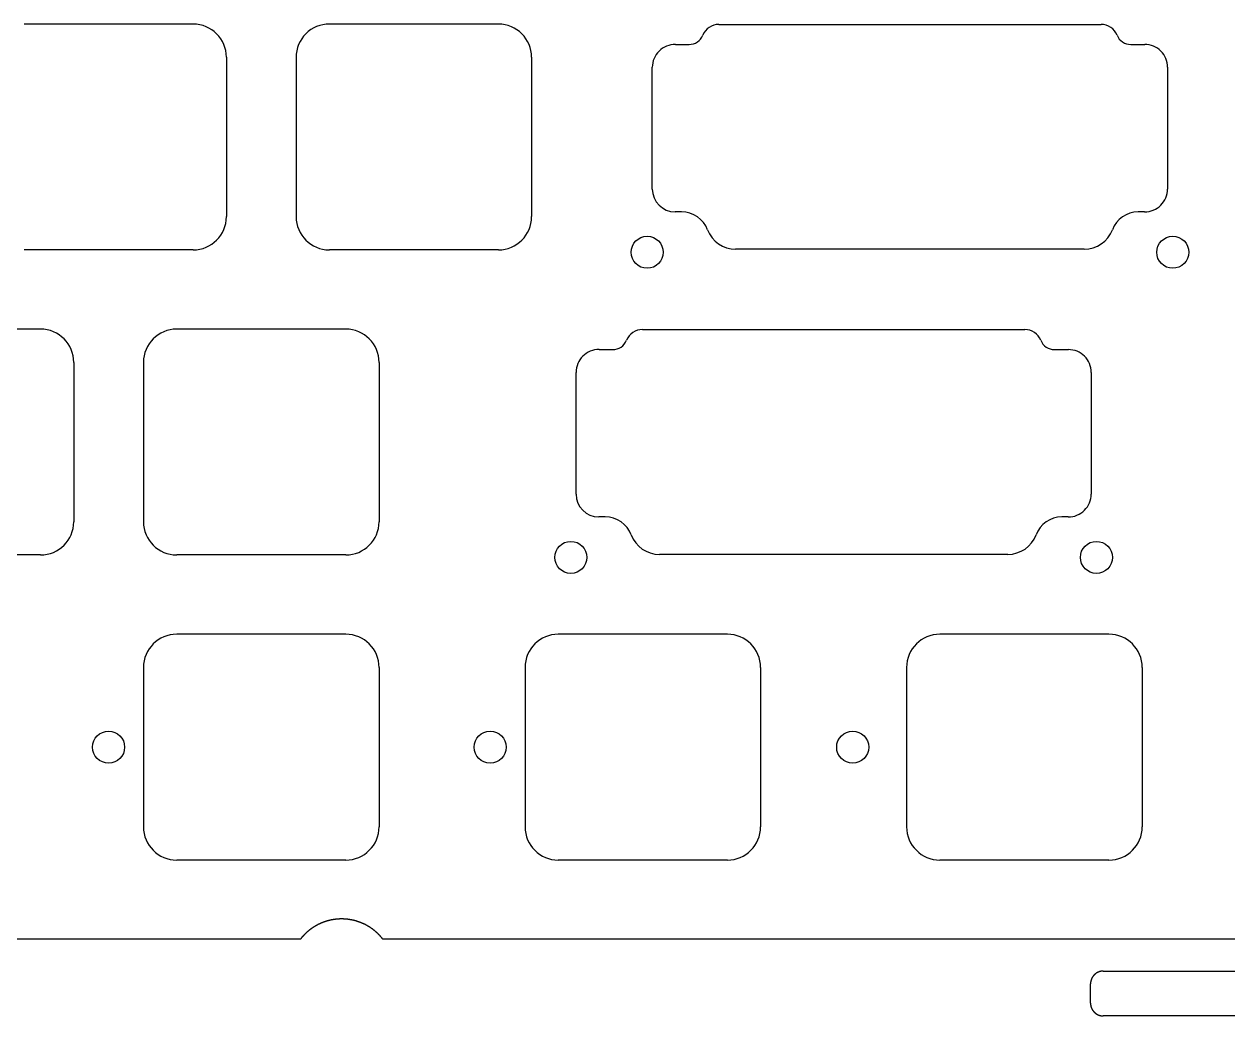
# Model space of a CAD drawing. Header units: millimetres. Extents: x -11 to 340, y -118 to 18.
# Drawn here: x 199.5 to 274.6, y -116.8 to -54.9 of the extents above; entities that cross this region are included whole.
import ezdxf

# ---------------------------------------------------------------- set-up
doc = ezdxf.new("R2010")
doc.units = ezdxf.units.MM
doc.header["$MEASUREMENT"] = 0
doc.layers.add('BLACK', color=7, linetype='CONTINUOUS')

msp = doc.modelspace()

# ---------------------------------------------------------------- linework, layer by layer
at = {"layer": 'BLACK', "linetype": 'Continuous'}
for p, q in [((199.512501, -54.862502), (199.512501, -54.8625)), ((210.0625, -54.8625), (199.512501, -54.8625)), ((218.562501, -54.862502), (218.562501, -54.8625)), ((229.1125, -54.8625), (218.562501, -54.8625)), ((242.866125, -54.884911), (242.866125, -54.8849)), ((242.866125, -54.8849), (266.721325, -54.8849)), ((240.155262, -56.13706), (241.008825, -56.13706)), ((241.008825, -56.137048), (241.008825, -56.13706)), ((268.578525, -56.13706), (269.444125, -56.13706)), ((212.137501, -56.9375), (212.137501, -66.8875)), ((216.487501, -56.9375), (216.487501, -66.8875)), ((231.187501, -56.9375), (231.187501, -66.8875)), ((238.718235, -65.16294), (238.718235, -57.5622)), ((270.869115, -57.56206), (270.869115, -65.1629)), ((240.547325, -66.58794), (240.143225, -66.58794)), ((269.432208, -66.58794), (269.040075, -66.58794)), ((210.062501, -68.9625), (199.5125, -68.9625)), ((210.062501, -68.962501), (210.062501, -68.9625)), ((229.112501, -68.9625), (218.5625, -68.9625)), ((229.112501, -68.962501), (229.112501, -68.9625)), ((265.669175, -68.92441), (243.918325, -68.92441)), ((200.5375, -73.9125), (189.9875, -73.9125)), ((219.5875, -73.9125), (209.0375, -73.9125)), ((238.103625, -73.9349), (261.958825, -73.9349)), ((238.103625, -73.934911), (238.103625, -73.9349)), ((235.392762, -75.18706), (236.246325, -75.18706)), ((236.246325, -75.187048), (236.246325, -75.18706)), ((263.816025, -75.18706), (264.681625, -75.18706)), ((202.6125, -75.9875), (202.6125, -85.9375)), ((202.612502, -75.9875), (202.6125, -75.9875)), ((206.9625, -75.9875), (206.9625, -85.9375)), ((221.6625, -75.9875), (221.6625, -85.9375)), ((221.662502, -75.9875), (221.6625, -75.9875)), ((233.955735, -84.21294), (233.955735, -76.6122)), ((266.106615, -76.61206), (266.106615, -84.2129)), ((235.784825, -85.63794), (235.380725, -85.63794)), ((264.669708, -85.63794), (264.277575, -85.63794)), ((200.5375, -88.0125), (189.9875, -88.0125)), ((219.5875, -88.0125), (209.0375, -88.0125)), ((260.906675, -87.97441), (239.155825, -87.97441)), ((219.5875, -92.9625), (209.037499, -92.9625)), ((243.4, -92.9625), (232.849999, -92.9625)), ((267.2125, -92.9625), (256.662499, -92.9625)), ((206.9625, -95.0375), (206.9625, -104.987501)), ((221.6625, -95.0375), (221.6625, -104.9875)), ((230.775, -95.0375), (230.775, -104.987501)), ((245.475, -95.0375), (245.475, -104.9875)), ((254.5875, -95.0375), (254.5875, -104.987501)), ((269.2875, -95.0375), (269.2875, -104.9875)), ((219.5875, -107.0625), (209.0375, -107.0625)), ((243.4, -107.0625), (232.85, -107.0625)), ((267.2125, -107.0625), (256.6625, -107.0625)), ((217.688993, -111.184133), (217.682042, -111.188222)), ((217.695956, -111.180062), (217.688993, -111.184133)), ((217.702926, -111.176009), (217.695956, -111.180062)), ((217.709907, -111.171973), (217.702926, -111.176009)), ((217.716895, -111.167956), (217.709907, -111.171973)), ((217.723894, -111.163956), (217.716895, -111.167956)), ((217.730901, -111.159974), (217.723894, -111.163956)), ((217.737918, -111.15601), (217.730901, -111.159974)), ((217.744942, -111.152064), (217.737918, -111.15601)), ((217.751978, -111.148135), (217.744942, -111.152064)), ((217.75902, -111.144226), (217.751978, -111.148135)), ((217.766074, -111.140333), (217.75902, -111.144226)), ((217.773134, -111.136459), (217.766074, -111.140333)), ((217.780205, -111.132602), (217.773134, -111.136459)), ((217.787283, -111.128764), (217.780205, -111.132602)), ((217.794372, -111.124943), (217.787283, -111.128764)), ((217.801467, -111.121141), (217.794372, -111.124943)), ((217.808574, -111.117356), (217.801467, -111.121141)), ((217.815687, -111.11359), (217.808574, -111.117356)), ((217.822811, -111.10984), (217.815687, -111.11359)), ((217.829941, -111.106111), (217.822811, -111.10984)), ((217.837082, -111.102398), (217.829941, -111.106111)), ((217.84423, -111.098704), (217.837082, -111.102398)), ((217.851388, -111.095027), (217.84423, -111.098704)), ((217.858553, -111.09137), (217.851388, -111.095027)), ((217.865729, -111.087729), (217.858553, -111.09137)), ((217.87291, -111.084108), (217.865729, -111.087729)), ((217.880103, -111.080503), (217.87291, -111.084108)), ((217.887301, -111.076918), (217.880103, -111.080503)), ((217.894511, -111.07335), (217.887301, -111.076918)), ((217.901726, -111.069802), (217.894511, -111.07335)), ((217.908952, -111.06627), (217.901726, -111.069802)), ((217.916184, -111.062758), (217.908952, -111.06627)), ((217.923427, -111.059263), (217.916184, -111.062758)), ((217.930676, -111.055787), (217.923427, -111.059263)), ((217.937935, -111.052328), (217.930676, -111.055787)), ((217.9452, -111.048889), (217.937935, -111.052328)), ((217.952475, -111.045467), (217.9452, -111.048889)), ((217.959757, -111.042064), (217.952475, -111.045467)), ((217.967048, -111.038679), (217.959757, -111.042064)), ((217.974346, -111.035313), (217.967048, -111.038679)), ((217.981653, -111.031964), (217.974346, -111.035313)), ((217.988967, -111.028634), (217.981653, -111.031964)), ((217.996291, -111.025322), (217.988967, -111.028634)), ((218.00362, -111.022029), (217.996291, -111.025322)), ((218.01096, -111.018754), (218.00362, -111.022029)), ((218.018305, -111.015498), (218.01096, -111.018754)), ((218.02566, -111.01226), (218.018305, -111.015498)), ((218.033021, -111.009041), (218.02566, -111.01226)), ((218.040392, -111.005839), (218.033021, -111.009041)), ((218.047768, -111.002657), (218.040392, -111.005839)), ((218.055154, -110.999492), (218.047768, -111.002657)), ((218.062546, -110.996347), (218.055154, -110.999492)), ((218.069947, -110.993219), (218.062546, -110.996347)), ((218.077354, -110.990111), (218.069947, -110.993219)), ((218.084771, -110.987021), (218.077354, -110.990111)), ((218.092193, -110.983949), (218.084771, -110.987021)), ((218.099624, -110.980896), (218.092193, -110.983949)), ((218.107061, -110.977862), (218.099624, -110.980896)), ((218.114508, -110.974846), (218.107061, -110.977862)), ((218.121959, -110.971849), (218.114508, -110.974846)), ((218.129421, -110.96887), (218.121959, -110.971849)), ((218.136887, -110.96591), (218.129421, -110.96887)), ((218.144363, -110.962968), (218.136887, -110.96591)), ((218.151844, -110.960046), (218.144363, -110.962968)), ((218.159334, -110.957141), (218.151844, -110.960046)), ((218.166829, -110.954256), (218.159334, -110.957141)), ((218.174334, -110.951389), (218.166829, -110.954256)), ((218.181844, -110.948542), (218.174334, -110.951389)), ((218.189362, -110.945712), (218.181844, -110.948542)), ((218.196886, -110.942902), (218.189362, -110.945712)), ((218.204419, -110.94011), (218.196886, -110.942902)), ((218.211956, -110.937337), (218.204419, -110.94011)), ((218.219503, -110.934582), (218.211956, -110.937337)), ((218.227054, -110.931847), (218.219503, -110.934582)), ((218.234615, -110.92913), (218.227054, -110.931847)), ((218.24218, -110.926433), (218.234615, -110.92913)), ((218.249754, -110.923753), (218.24218, -110.926433)), ((218.257332, -110.921094), (218.249754, -110.923753)), ((218.264919, -110.918452), (218.257332, -110.921094)), ((218.272511, -110.91583), (218.264919, -110.918452)), ((218.280112, -110.913226), (218.272511, -110.91583)), ((218.287717, -110.910642), (218.280112, -110.913226)), ((218.295331, -110.908076), (218.287717, -110.910642)), ((218.302949, -110.905529), (218.295331, -110.908076)), ((218.310576, -110.903001), (218.302949, -110.905529)), ((218.318207, -110.900492), (218.310576, -110.903001)), ((218.325846, -110.898002), (218.318207, -110.900492)), ((218.33349, -110.895531), (218.325846, -110.898002)), ((218.341142, -110.893079), (218.33349, -110.895531)), ((218.348798, -110.890646), (218.341142, -110.893079)), ((218.356463, -110.888232), (218.348798, -110.890646)), ((218.364131, -110.885838), (218.356463, -110.888232)), ((218.371808, -110.883461), (218.364131, -110.885838)), ((218.379489, -110.881105), (218.371808, -110.883461)), ((218.387178, -110.878767), (218.379489, -110.881105)), ((218.394871, -110.876449), (218.387178, -110.878767)), ((218.402573, -110.874149), (218.394871, -110.876449)), ((218.410278, -110.871869), (218.402573, -110.874149)), ((218.41799, -110.869607), (218.410278, -110.871869)), ((218.425707, -110.867365), (218.41799, -110.869607)), ((218.433432, -110.865142), (218.425707, -110.867365)), ((218.44116, -110.862938), (218.433432, -110.865142)), ((218.448896, -110.860753), (218.44116, -110.862938)), ((218.456636, -110.858588), (218.448896, -110.860753)), ((218.464383, -110.856441), (218.456636, -110.858588)), ((218.472134, -110.854315), (218.464383, -110.856441)), ((218.479893, -110.852206), (218.472134, -110.854315)), ((218.487655, -110.850118), (218.479893, -110.852206)), ((218.495425, -110.848048), (218.487655, -110.850118)), ((218.503198, -110.845998), (218.495425, -110.848048)), ((218.510978, -110.843967), (218.503198, -110.845998)), ((218.518762, -110.841956), (218.510978, -110.843967)), ((218.526553, -110.839963), (218.518762, -110.841956)), ((218.534348, -110.837991), (218.526553, -110.839963)), ((218.542149, -110.836037), (218.534348, -110.837991)), ((218.549954, -110.834103), (218.542149, -110.836037)), ((218.557766, -110.832187), (218.549954, -110.834103)), ((218.565581, -110.830292), (218.557766, -110.832187)), ((218.573403, -110.828416), (218.565581, -110.830292)), ((218.581228, -110.826559), (218.573403, -110.828416)), ((218.58906, -110.824721), (218.581228, -110.826559)), ((218.596895, -110.822903), (218.58906, -110.824721)), ((218.604737, -110.821104), (218.596895, -110.822903)), ((218.612582, -110.819325), (218.604737, -110.821104)), ((218.620433, -110.817565), (218.612582, -110.819325)), ((218.628287, -110.815825), (218.620433, -110.817565)), ((218.636148, -110.814104), (218.628287, -110.815825)), ((218.644011, -110.812403), (218.636148, -110.814104)), ((218.651881, -110.81072), (218.644011, -110.812403)), ((218.659754, -110.809058), (218.651881, -110.81072)), ((218.667633, -110.807415), (218.659754, -110.809058)), ((218.675515, -110.805792), (218.667633, -110.807415)), ((218.683403, -110.804187), (218.675515, -110.805792)), ((218.691293, -110.802603), (218.683403, -110.804187)), ((218.69919, -110.801038), (218.691293, -110.802603)), ((218.707089, -110.799493), (218.69919, -110.801038)), ((218.714994, -110.797967), (218.707089, -110.799493)), ((218.722902, -110.796461), (218.714994, -110.797967)), ((218.730815, -110.794974), (218.722902, -110.796461)), ((218.738731, -110.793507), (218.730815, -110.794974)), ((218.746653, -110.792059), (218.738731, -110.793507)), ((218.754577, -110.790632), (218.746653, -110.792059)), ((218.762506, -110.789223), (218.754577, -110.790632)), ((218.770438, -110.787835), (218.762506, -110.789223)), ((218.778375, -110.786466), (218.770438, -110.787835)), ((218.786315, -110.785117), (218.778375, -110.786466)), ((218.794259, -110.783787), (218.786315, -110.785117)), ((218.802206, -110.782477), (218.794259, -110.783787)), ((218.810158, -110.781186), (218.802206, -110.782477)), ((218.818113, -110.779916), (218.810158, -110.781186)), ((218.826072, -110.778665), (218.818113, -110.779916)), ((218.834033, -110.777434), (218.826072, -110.778665)), ((218.841999, -110.776222), (218.834033, -110.777434)), ((218.849968, -110.77503), (218.841999, -110.776222)), ((218.857941, -110.773858), (218.849968, -110.77503)), ((218.865916, -110.772706), (218.857941, -110.773858)), ((218.873895, -110.771573), (218.865916, -110.772706)), ((218.881877, -110.77046), (218.873895, -110.771573)), ((218.889863, -110.769367), (218.881877, -110.77046)), ((218.89785, -110.768294), (218.889863, -110.769367)), ((218.905843, -110.76724), (218.89785, -110.768294)), ((218.913837, -110.766207), (218.905843, -110.76724)), ((218.921835, -110.765193), (218.913837, -110.766207)), ((218.929834, -110.764198), (218.921835, -110.765193)), ((218.937838, -110.763224), (218.929834, -110.764198)), ((218.945844, -110.762269), (218.937838, -110.763224)), ((218.953854, -110.761335), (218.945844, -110.762269)), ((218.961865, -110.76042), (218.953854, -110.761335)), ((218.96988, -110.759525), (218.961865, -110.76042)), ((218.977896, -110.758649), (218.96988, -110.759525)), ((218.985916, -110.757794), (218.977896, -110.758649)), ((218.993937, -110.756958), (218.985916, -110.757794)), ((219.001962, -110.756143), (218.993937, -110.756958)), ((219.009989, -110.755347), (219.001962, -110.756143)), ((219.018019, -110.754571), (219.009989, -110.755347)), ((219.02605, -110.753815), (219.018019, -110.754571)), ((219.034084, -110.753078), (219.02605, -110.753815)), ((219.04212, -110.752362), (219.034084, -110.753078)), ((219.050159, -110.751666), (219.04212, -110.752362)), ((219.058198, -110.750989), (219.050159, -110.751666)), ((219.066241, -110.750333), (219.058198, -110.750989)), ((219.074285, -110.749696), (219.066241, -110.750333)), ((219.082332, -110.749079), (219.074285, -110.749696)), ((219.09038, -110.748482), (219.082332, -110.749079)), ((219.098431, -110.747905), (219.09038, -110.748482)), ((219.106482, -110.747348), (219.098431, -110.747905)), ((219.114536, -110.746811), (219.106482, -110.747348)), ((219.122591, -110.746294), (219.114536, -110.746811)), ((219.130649, -110.745797), (219.122591, -110.746294)), ((219.138707, -110.745319), (219.130649, -110.745797)), ((219.146767, -110.744862), (219.138707, -110.745319)), ((219.154828, -110.744425), (219.146767, -110.744862)), ((219.162892, -110.744007), (219.154828, -110.744425)), ((219.170956, -110.74361), (219.162892, -110.744007)), ((219.179022, -110.743232), (219.170956, -110.74361)), ((219.187089, -110.742875), (219.179022, -110.743232)), ((219.195157, -110.742537), (219.187089, -110.742875)), ((219.203226, -110.74222), (219.195157, -110.742537)), ((219.211297, -110.741922), (219.203226, -110.74222)), ((219.219368, -110.741644), (219.211297, -110.741922)), ((219.227441, -110.741387), (219.219368, -110.741644)), ((219.235514, -110.741149), (219.227441, -110.741387)), ((219.243589, -110.740931), (219.235514, -110.741149)), ((219.251664, -110.740734), (219.243589, -110.740931)), ((219.259741, -110.740556), (219.251664, -110.740734)), ((219.267817, -110.740398), (219.259741, -110.740556)), ((219.275895, -110.740261), (219.267817, -110.740398)), ((219.283972, -110.740143), (219.275895, -110.740261)), ((219.292051, -110.740045), (219.283972, -110.740143)), ((219.30013, -110.739968), (219.292051, -110.740045)), ((219.30821, -110.73991), (219.30013, -110.739968)), ((219.31629, -110.739872), (219.30821, -110.73991)), ((219.324371, -110.739854), (219.31629, -110.739872)), ((219.332451, -110.739857), (219.324371, -110.739854)), ((219.340532, -110.739879), (219.332451, -110.739857)), ((219.348613, -110.739921), (219.340532, -110.739879)), ((219.356695, -110.739984), (219.348613, -110.739921)), ((219.364776, -110.740066), (219.356695, -110.739984)), ((219.372857, -110.740168), (219.364776, -110.740066)), ((219.380938, -110.740291), (219.372857, -110.740168)), ((219.38902, -110.740433), (219.380938, -110.740291)), ((219.397101, -110.740595), (219.38902, -110.740433)), ((219.405182, -110.740778), (219.397101, -110.740595)), ((219.413262, -110.74098), (219.405182, -110.740778)), ((219.421343, -110.741202), (219.413262, -110.74098)), ((219.429423, -110.741445), (219.421343, -110.741202)), ((219.437503, -110.741707), (219.429423, -110.741445)), ((219.445582, -110.741989), (219.437503, -110.741707)), ((219.453661, -110.742292), (219.445582, -110.741989)), ((219.461738, -110.742614), (219.453661, -110.742292)), ((219.469816, -110.742956), (219.461738, -110.742614)), ((219.477892, -110.743319), (219.469816, -110.742956)), ((219.485969, -110.743701), (219.477892, -110.743319)), ((219.494044, -110.744103), (219.485969, -110.743701)), ((219.502118, -110.744526), (219.494044, -110.744103)), ((219.510191, -110.744968), (219.502118, -110.744526)), ((219.518264, -110.74543), (219.510191, -110.744968)), ((219.526335, -110.745912), (219.518264, -110.74543)), ((219.534406, -110.746415), (219.526335, -110.745912)), ((219.542475, -110.746937), (219.534406, -110.746415)), ((219.550543, -110.747479), (219.542475, -110.746937)), ((219.55861, -110.748041), (219.550543, -110.747479)), ((219.566675, -110.748623), (219.55861, -110.748041)), ((219.574739, -110.749225), (219.566675, -110.748623)), ((219.582802, -110.749847), (219.574739, -110.749225)), ((219.590863, -110.750489), (219.582802, -110.749847)), ((219.598923, -110.751151), (219.590863, -110.750489)), ((219.606981, -110.751833), (219.598923, -110.751151)), ((219.615038, -110.752534), (219.606981, -110.751833)), ((219.623093, -110.753256), (219.615038, -110.752534)), ((219.631146, -110.753998), (219.623093, -110.753256)), ((219.639197, -110.754759), (219.631146, -110.753998)), ((219.647247, -110.75554), (219.639197, -110.754759)), ((219.655294, -110.756342), (219.647247, -110.75554)), ((219.66334, -110.757163), (219.655294, -110.756342)), ((219.671384, -110.758004), (219.66334, -110.757163)), ((219.679425, -110.758865), (219.671384, -110.758004)), ((219.687465, -110.759746), (219.679425, -110.758865)), ((219.695502, -110.760647), (219.687465, -110.759746)), ((219.703537, -110.761568), (219.695502, -110.760647)), ((219.711569, -110.762508), (219.703537, -110.761568)), ((219.7196, -110.763469), (219.711569, -110.762508)), ((219.735653, -110.765449), (219.7196, -110.763469)), ((219.751696, -110.767509), (219.735653, -110.765449)), ((219.767729, -110.769648), (219.751696, -110.767509)), ((219.783751, -110.771866), (219.767729, -110.769648)), ((219.799762, -110.774163), (219.783751, -110.771866)), ((219.81576, -110.77654), (219.799762, -110.774163)), ((219.831746, -110.778995), (219.81576, -110.77654)), ((219.84772, -110.78153), (219.831746, -110.778995)), ((219.86368, -110.784144), (219.84772, -110.78153)), ((219.879627, -110.786836), (219.86368, -110.784144)), ((219.89556, -110.789607), (219.879627, -110.786836)), ((219.911478, -110.792457), (219.89556, -110.789607)), ((219.927382, -110.795385), (219.911478, -110.792457)), ((219.94327, -110.798392), (219.927382, -110.795385)), ((219.959142, -110.801477), (219.94327, -110.798392)), ((219.974998, -110.804641), (219.959142, -110.801477)), ((219.990838, -110.807883), (219.974998, -110.804641)), ((220.00666, -110.811203), (219.990838, -110.807883)), ((220.022465, -110.814601), (220.00666, -110.811203)), ((220.038252, -110.818077), (220.022465, -110.814601)), ((220.05402, -110.821631), (220.038252, -110.818077)), ((220.06977, -110.825262), (220.05402, -110.821631)), ((220.085501, -110.828972), (220.06977, -110.825262)), ((220.101211, -110.832758), (220.085501, -110.828972)), ((220.116902, -110.836623), (220.101211, -110.832758)), ((220.132573, -110.840564), (220.116902, -110.836623)), ((220.148222, -110.844583), (220.132573, -110.840564)), ((220.16385, -110.848679), (220.148222, -110.844583)), ((220.179456, -110.852852), (220.16385, -110.848679)), ((220.19504, -110.857102), (220.179456, -110.852852)), ((220.210602, -110.861428), (220.19504, -110.857102)), ((220.226141, -110.865831), (220.210602, -110.861428)), ((220.241656, -110.870311), (220.226141, -110.865831)), ((220.257147, -110.874867), (220.241656, -110.870311)), ((220.272614, -110.879499), (220.257147, -110.874867)), ((220.288057, -110.884207), (220.272614, -110.879499)), ((220.303474, -110.888992), (220.288057, -110.884207)), ((220.318866, -110.893852), (220.303474, -110.888992)), ((220.334233, -110.898788), (220.318866, -110.893852)), ((220.349573, -110.903799), (220.334233, -110.898788)), ((220.364886, -110.908886), (220.349573, -110.903799)), ((220.380172, -110.914048), (220.364886, -110.908886)), ((220.395431, -110.919285), (220.380172, -110.914048)), ((220.410662, -110.924598), (220.395431, -110.919285)), ((220.425865, -110.929985), (220.410662, -110.924598)), ((220.44104, -110.935447), (220.425865, -110.929985)), ((220.456185, -110.940983), (220.44104, -110.935447)), ((220.471301, -110.946594), (220.456185, -110.940983)), ((220.486388, -110.952279), (220.471301, -110.946594)), ((220.501444, -110.958038), (220.486388, -110.952279)), ((220.51647, -110.963872), (220.501444, -110.958038)), ((220.531464, -110.969779), (220.51647, -110.963872)), ((220.546428, -110.975759), (220.531464, -110.969779)), ((220.56136, -110.981813), (220.546428, -110.975759)), ((220.576261, -110.987941), (220.56136, -110.981813)), ((220.591128, -110.994142), (220.576261, -110.987941)), ((220.605964, -111.000415), (220.591128, -110.994142)), ((220.620766, -111.006762), (220.605964, -111.000415)), ((220.635534, -111.013181), (220.620766, -111.006762)), ((220.650269, -111.019673), (220.635534, -111.013181)), ((220.66497, -111.026237), (220.650269, -111.019673)), ((220.679637, -111.032873), (220.66497, -111.026237)), ((220.694269, -111.039581), (220.679637, -111.032873)), ((220.708865, -111.046362), (220.694269, -111.039581)), ((220.723426, -111.053213), (220.708865, -111.046362)), ((220.737951, -111.060137), (220.723426, -111.053213)), ((220.75244, -111.067131), (220.737951, -111.060137)), ((220.766893, -111.074197), (220.75244, -111.067131)), ((220.781309, -111.081334), (220.766893, -111.074197)), ((220.795687, -111.088542), (220.781309, -111.081334)), ((220.810029, -111.09582), (220.795687, -111.088542)), ((220.824332, -111.103169), (220.810029, -111.09582)), ((220.838597, -111.110588), (220.824332, -111.103169)), ((220.852824, -111.118077), (220.838597, -111.110588)), ((220.867012, -111.125637), (220.852824, -111.118077)), ((220.881161, -111.133266), (220.867012, -111.125637)), ((220.89527, -111.140964), (220.881161, -111.133266)), ((220.90934, -111.148732), (220.89527, -111.140964)), ((220.92337, -111.15657), (220.90934, -111.148732)), ((220.937359, -111.164476), (220.92337, -111.15657)), ((220.951308, -111.172451), (220.937359, -111.164476)), ((220.965216, -111.180495), (220.951308, -111.172451)), ((220.979083, -111.188608), (220.965216, -111.180495)), ((216.814185, -111.932212), (216.809087, -111.938458)), ((216.819298, -111.925977), (216.814185, -111.932212)), ((216.824426, -111.919756), (216.819298, -111.925977)), ((216.829569, -111.913546), (216.824426, -111.919756)), ((216.834728, -111.907351), (216.829569, -111.913546)), ((216.839903, -111.901167), (216.834728, -111.907351)), ((216.845092, -111.894997), (216.839903, -111.901167)), ((216.850298, -111.888839), (216.845092, -111.894997)), ((216.855518, -111.882695), (216.850298, -111.888839)), ((216.860753, -111.876563), (216.855518, -111.882695)), ((216.866004, -111.870445), (216.860753, -111.876563)), ((216.87127, -111.864339), (216.866004, -111.870445)), ((216.87655, -111.858247), (216.87127, -111.864339)), ((216.881847, -111.852167), (216.87655, -111.858247)), ((216.887158, -111.846101), (216.881847, -111.852167)), ((216.892484, -111.840048), (216.887158, -111.846101)), ((216.897825, -111.834009), (216.892484, -111.840048)), ((216.903181, -111.827982), (216.897825, -111.834009)), ((216.908552, -111.821969), (216.903181, -111.827982)), ((216.913938, -111.815969), (216.908552, -111.821969)), ((216.919338, -111.809983), (216.913938, -111.815969)), ((216.924754, -111.80401), (216.919338, -111.809983)), ((216.930184, -111.798051), (216.924754, -111.80401)), ((216.935629, -111.792104), (216.930184, -111.798051)), ((216.941089, -111.786172), (216.935629, -111.792104)), ((216.946564, -111.780253), (216.941089, -111.786172)), ((216.952053, -111.774348), (216.946564, -111.780253)), ((216.957557, -111.768456), (216.952053, -111.774348)), ((216.963075, -111.762578), (216.957557, -111.768456)), ((216.968608, -111.756714), (216.963075, -111.762578)), ((216.974155, -111.750864), (216.968608, -111.756714)), ((216.979717, -111.745027), (216.974155, -111.750864)), ((216.985294, -111.739204), (216.979717, -111.745027)), ((216.990885, -111.733395), (216.985294, -111.739204)), ((216.99649, -111.7276), (216.990885, -111.733395)), ((217.002109, -111.721819), (216.99649, -111.7276)), ((217.007743, -111.716052), (217.002109, -111.721819)), ((217.013391, -111.710298), (217.007743, -111.716052)), ((217.019054, -111.704559), (217.013391, -111.710298)), ((217.024731, -111.698834), (217.019054, -111.704559)), ((217.030421, -111.693123), (217.024731, -111.698834)), ((217.041845, -111.681744), (217.030421, -111.693123)), ((217.053326, -111.670421), (217.041845, -111.681744)), ((217.064862, -111.659155), (217.053326, -111.670421)), ((217.076454, -111.647947), (217.064862, -111.659155)), ((217.088101, -111.636797), (217.076454, -111.647947)), ((217.099804, -111.625704), (217.088101, -111.636797)), ((217.111561, -111.61467), (217.099804, -111.625704)), ((217.123373, -111.603694), (217.111561, -111.61467)), ((217.135239, -111.592777), (217.123373, -111.603694)), ((217.14716, -111.581919), (217.135239, -111.592777)), ((217.159133, -111.571121), (217.14716, -111.581919)), ((217.171161, -111.560382), (217.159133, -111.571121)), ((217.183241, -111.549703), (217.171161, -111.560382)), ((217.195374, -111.539083), (217.183241, -111.549703)), ((217.20756, -111.528525), (217.195374, -111.539083)), ((217.219798, -111.518027), (217.20756, -111.528525)), ((217.232087, -111.507589), (217.219798, -111.518027)), ((217.244429, -111.497213), (217.232087, -111.507589)), ((217.256821, -111.486898), (217.244429, -111.497213)), ((217.269265, -111.476645), (217.256821, -111.486898)), ((217.281759, -111.466454), (217.269265, -111.476645)), ((217.294304, -111.456325), (217.281759, -111.466454)), ((217.306899, -111.446258), (217.294304, -111.456325)), ((217.319543, -111.436254), (217.306899, -111.446258)), ((217.332237, -111.426313), (217.319543, -111.436254)), ((217.340279, -111.420067), (217.332237, -111.426313)), ((217.346729, -111.415086), (217.340279, -111.420067)), ((217.353188, -111.410123), (217.346729, -111.415086)), ((217.359659, -111.405176), (217.353188, -111.410123)), ((217.366139, -111.400248), (217.359659, -111.405176)), ((217.372631, -111.395335), (217.366139, -111.400248)), ((217.379131, -111.390442), (217.372631, -111.395335)), ((217.385644, -111.385564), (217.379131, -111.390442)), ((217.392165, -111.380705), (217.385644, -111.385564)), ((217.398698, -111.375861), (217.392165, -111.380705)), ((217.405239, -111.371037), (217.398698, -111.375861)), ((217.411793, -111.366228), (217.405239, -111.371037)), ((217.418355, -111.361438), (217.411793, -111.366228)), ((217.424929, -111.356664), (217.418355, -111.361438)), ((217.431512, -111.351908), (217.424929, -111.356664)), ((217.438106, -111.347169), (217.431512, -111.351908)), ((217.444709, -111.342448), (217.438106, -111.347169)), ((217.451324, -111.337744), (217.444709, -111.342448)), ((217.457947, -111.333058), (217.451324, -111.337744)), ((217.464582, -111.328388), (217.457947, -111.333058)), ((217.471225, -111.323736), (217.464582, -111.328388)), ((217.47788, -111.319101), (217.471225, -111.323736)), ((217.484543, -111.314485), (217.47788, -111.319101)), ((217.491218, -111.309885), (217.484543, -111.314485)), ((217.497901, -111.305303), (217.491218, -111.309885)), ((217.504596, -111.300738), (217.497901, -111.305303)), ((217.511299, -111.296191), (217.504596, -111.300738)), ((217.518014, -111.291661), (217.511299, -111.296191)), ((217.524736, -111.287149), (217.518014, -111.291661)), ((217.531471, -111.282654), (217.524736, -111.287149)), ((217.538213, -111.278177), (217.531471, -111.282654)), ((217.544967, -111.273717), (217.538213, -111.278177)), ((217.551729, -111.269275), (217.544967, -111.273717)), ((217.558502, -111.26485), (217.551729, -111.269275)), ((217.565283, -111.260444), (217.558502, -111.26485)), ((217.572076, -111.256054), (217.565283, -111.260444)), ((217.578877, -111.251682), (217.572076, -111.256054)), ((217.585689, -111.247327), (217.578877, -111.251682)), ((217.592508, -111.242991), (217.585689, -111.247327)), ((217.59934, -111.238672), (217.592508, -111.242991)), ((217.606179, -111.234371), (217.59934, -111.238672)), ((217.613029, -111.230086), (217.606179, -111.234371)), ((217.619887, -111.225821), (217.613029, -111.230086)), ((217.626756, -111.221572), (217.619887, -111.225821)), ((217.633633, -111.217342), (217.626756, -111.221572)), ((217.640522, -111.213128), (217.633633, -111.217342)), ((217.647417, -111.208933), (217.640522, -111.213128)), ((217.654324, -111.204755), (217.647417, -111.208933)), ((217.661239, -111.200596), (217.654324, -111.204755)), ((217.668164, -111.196453), (217.661239, -111.200596)), ((217.675097, -111.192329), (217.668164, -111.196453)), ((217.682042, -111.188222), (217.675097, -111.192329)), ((220.992908, -111.196788), (220.979083, -111.188608)), ((221.006692, -111.205037), (220.992908, -111.196788)), ((221.020433, -111.213354), (221.006692, -111.205037)), ((221.034132, -111.221739), (221.020433, -111.213354)), ((221.047789, -111.230192), (221.034132, -111.221739)), ((221.061402, -111.238712), (221.047789, -111.230192)), ((221.074973, -111.247299), (221.061402, -111.238712)), ((221.088499, -111.255953), (221.074973, -111.247299)), ((221.101982, -111.264674), (221.088499, -111.255953)), ((221.115421, -111.273462), (221.101982, -111.264674)), ((221.128816, -111.282317), (221.115421, -111.273462)), ((221.142166, -111.291238), (221.128816, -111.282317)), ((221.155472, -111.300225), (221.142166, -111.291238)), ((221.168732, -111.309278), (221.155472, -111.300225)), ((221.181947, -111.318397), (221.168732, -111.309278)), ((221.195116, -111.327582), (221.181947, -111.318397)), ((221.208239, -111.336832), (221.195116, -111.327582)), ((221.221317, -111.346147), (221.208239, -111.336832)), ((221.234348, -111.355528), (221.221317, -111.346147)), ((221.247332, -111.364974), (221.234348, -111.355528)), ((221.26027, -111.374484), (221.247332, -111.364974)), ((221.27316, -111.384059), (221.26027, -111.374484)), ((221.286003, -111.393699), (221.27316, -111.384059)), ((221.298799, -111.403402), (221.286003, -111.393699)), ((221.311546, -111.41317), (221.298799, -111.403402)), ((221.324246, -111.423002), (221.311546, -111.41317)), ((221.336897, -111.432897), (221.324246, -111.423002)), ((221.3495, -111.442856), (221.336897, -111.432897)), ((221.362054, -111.452879), (221.3495, -111.442856)), ((221.37456, -111.462965), (221.362054, -111.452879)), ((221.387016, -111.473113), (221.37456, -111.462965)), ((221.399422, -111.483325), (221.387016, -111.473113)), ((221.411779, -111.493599), (221.399422, -111.483325)), ((221.424087, -111.503936), (221.411779, -111.493599)), ((221.436344, -111.514336), (221.424087, -111.503936)), ((221.448551, -111.524797), (221.436344, -111.514336)), ((221.460707, -111.535321), (221.448551, -111.524797)), ((221.472813, -111.545906), (221.460707, -111.535321)), ((221.484868, -111.556554), (221.472813, -111.545906)), ((221.496872, -111.567262), (221.484868, -111.556554)), ((221.508825, -111.578033), (221.496872, -111.567262)), ((221.520726, -111.588864), (221.508825, -111.578033)), ((221.532575, -111.599757), (221.520726, -111.588864)), ((221.544373, -111.61071), (221.532575, -111.599757)), ((221.556118, -111.621724), (221.544373, -111.61071)), ((221.567812, -111.632799), (221.556118, -111.621724)), ((221.579453, -111.643935), (221.567812, -111.632799)), ((221.591041, -111.65513), (221.579453, -111.643935)), ((221.602576, -111.666386), (221.591041, -111.65513)), ((221.614059, -111.677702), (221.602576, -111.666386)), ((221.625488, -111.689077), (221.614059, -111.677702)), ((221.636864, -111.700513), (221.625488, -111.689077)), ((221.648186, -111.712008), (221.636864, -111.700513)), ((221.659454, -111.723562), (221.648186, -111.712008)), ((221.670669, -111.735175), (221.659454, -111.723562)), ((221.681829, -111.746848), (221.670669, -111.735175)), ((221.692936, -111.75858), (221.681829, -111.746848)), ((221.703988, -111.77037), (221.692936, -111.75858)), ((221.714985, -111.782219), (221.703988, -111.77037)), ((221.725927, -111.794127), (221.714985, -111.782219)), ((221.736815, -111.806093), (221.725927, -111.794127)), ((221.747647, -111.818117), (221.736815, -111.806093)), ((221.758424, -111.8302), (221.747647, -111.818117)), ((221.769146, -111.84234), (221.758424, -111.8302)), ((221.779812, -111.854538), (221.769146, -111.84234)), ((221.790423, -111.866794), (221.779812, -111.854538)), ((221.800977, -111.879108), (221.790423, -111.866794)), ((221.811476, -111.891479), (221.800977, -111.879108)), ((221.821918, -111.903907), (221.811476, -111.891479)), ((221.832303, -111.916393), (221.821918, -111.903907)), ((221.842633, -111.928935), (221.832303, -111.916393)), ((221.852905, -111.941535), (221.842633, -111.928935)), ((216.76605, -111.9925), (172.55625, -111.9925)), ((216.773842, -111.98254), (216.76605, -111.9925)), ((216.77883, -111.976205), (216.773842, -111.98254)), ((216.783834, -111.969883), (216.77883, -111.976205)), ((216.788853, -111.963573), (216.783834, -111.969883)), ((216.793888, -111.957275), (216.788853, -111.963573)), ((216.798939, -111.95099), (216.793888, -111.957275)), ((216.804005, -111.944718), (216.798939, -111.95099)), ((216.809087, -111.938458), (216.804005, -111.944718)), ((221.863121, -111.954191), (221.852905, -111.941535)), ((221.873279, -111.966904), (221.863121, -111.954191)), ((221.883381, -111.979674), (221.873279, -111.966904)), ((221.893425, -111.9925), (221.883381, -111.979674)), ((286.3125, -111.9925), (221.893425, -111.9925)), ((266.341398, -114.188008), (266.33534, -114.193266)), ((266.347508, -114.182811), (266.341398, -114.188008)), ((266.353668, -114.177676), (266.347508, -114.182811)), ((266.359878, -114.172603), (266.353668, -114.177676)), ((266.366138, -114.167593), (266.359878, -114.172603)), ((266.372446, -114.162647), (266.366138, -114.167593)), ((266.378803, -114.157765), (266.372446, -114.162647)), ((266.385206, -114.152947), (266.378803, -114.157765)), ((266.391657, -114.148194), (266.385206, -114.152947)), ((266.398153, -114.143507), (266.391657, -114.148194)), ((266.404694, -114.138885), (266.398153, -114.143507)), ((266.41128, -114.134331), (266.404694, -114.138885)), ((266.417909, -114.129843), (266.41128, -114.134331)), ((266.424582, -114.125422), (266.417909, -114.129843)), ((266.431297, -114.12107), (266.424582, -114.125422)), ((266.438054, -114.116785), (266.431297, -114.12107)), ((266.444851, -114.11257), (266.438054, -114.116785)), ((266.451689, -114.108423), (266.444851, -114.11257)), ((266.458566, -114.104346), (266.451689, -114.108423)), ((266.465482, -114.100339), (266.458566, -114.104346)), ((266.472436, -114.096402), (266.465482, -114.100339)), ((266.479427, -114.092536), (266.472436, -114.096402)), ((266.486455, -114.088741), (266.479427, -114.092536)), ((266.493519, -114.085017), (266.486455, -114.088741)), ((266.500618, -114.081366), (266.493519, -114.085017)), ((266.507752, -114.077786), (266.500618, -114.081366)), ((266.51492, -114.074278), (266.507752, -114.077786)), ((266.522121, -114.070844), (266.51492, -114.074278)), ((266.529354, -114.067482), (266.522121, -114.070844)), ((266.53662, -114.064194), (266.529354, -114.067482)), ((266.543916, -114.060979), (266.53662, -114.064194)), ((266.551243, -114.057838), (266.543916, -114.060979)), ((266.5586, -114.054772), (266.551243, -114.057838)), ((266.565986, -114.051779), (266.5586, -114.054772)), ((266.573401, -114.048862), (266.565986, -114.051779)), ((266.580844, -114.046019), (266.573401, -114.048862)), ((266.588314, -114.043251), (266.580844, -114.046019)), ((266.59581, -114.040559), (266.588314, -114.043251)), ((266.603333, -114.037942), (266.59581, -114.040559)), ((266.61088, -114.035401), (266.603333, -114.037942)), ((266.618453, -114.032936), (266.61088, -114.035401)), ((266.62605, -114.030547), (266.618453, -114.032936)), ((266.63367, -114.028235), (266.62605, -114.030547)), ((266.641314, -114.025999), (266.63367, -114.028235)), ((266.64898, -114.02384), (266.641314, -114.025999)), ((266.656667, -114.021757), (266.64898, -114.02384)), ((266.664376, -114.019752), (266.656667, -114.021757)), ((266.672106, -114.017824), (266.664376, -114.019752)), ((266.679856, -114.015973), (266.672106, -114.017824)), ((266.687625, -114.0142), (266.679856, -114.015973)), ((266.695414, -114.012504), (266.687625, -114.0142)), ((266.70322, -114.010886), (266.695414, -114.012504)), ((266.711045, -114.009346), (266.70322, -114.010886)), ((266.718888, -114.007884), (266.711045, -114.009346)), ((266.726747, -114.0065), (266.718888, -114.007884)), ((266.734623, -114.005194), (266.726747, -114.0065)), ((266.742515, -114.003967), (266.734623, -114.005194)), ((266.750422, -114.002818), (266.742515, -114.003967)), ((266.758345, -114.001748), (266.750422, -114.002818)), ((266.766282, -114.000756), (266.758345, -114.001748)), ((266.774233, -113.999843), (266.766282, -114.000756)), ((266.782197, -113.999009), (266.774233, -113.999843)), ((266.790175, -113.998254), (266.782197, -113.999009)), ((266.798166, -113.997578), (266.790175, -113.998254)), ((266.806169, -113.996982), (266.798166, -113.997578)), ((266.814184, -113.996464), (266.806169, -113.996982)), ((266.82221, -113.996026), (266.814184, -113.996464)), ((266.830248, -113.995667), (266.82221, -113.996026)), ((266.838296, -113.995388), (266.830248, -113.995667)), ((266.846354, -113.995189), (266.838296, -113.995388)), ((266.854422, -113.995069), (266.846354, -113.995189)), ((266.8625, -113.995029), (266.854422, -113.995069)), ((266.8625, -113.995029), (279.5625, -113.995029)), ((266.062514, -114.790256), (266.0625, -114.794301)), ((266.0625, -114.794301), (266.0625, -114.795029)), ((266.0625, -115.995029), (266.0625, -114.795029)), ((266.062548, -114.786215), (266.062514, -114.790256)), ((266.062601, -114.782174), (266.062548, -114.786215)), ((266.062675, -114.778138), (266.062601, -114.782174)), ((266.062768, -114.774102), (266.062675, -114.778138)), ((266.062882, -114.770071), (266.062768, -114.774102)), ((266.063015, -114.76604), (266.062882, -114.770071)), ((266.063169, -114.762014), (266.063015, -114.76604)), ((266.063342, -114.757988), (266.063169, -114.762014)), ((266.063536, -114.753968), (266.063342, -114.757988)), ((266.063749, -114.749948), (266.063536, -114.753968)), ((266.063982, -114.745933), (266.063749, -114.749948)), ((266.064235, -114.741918), (266.063982, -114.745933)), ((266.064508, -114.737909), (266.064235, -114.741918)), ((266.064801, -114.733901), (266.064508, -114.737909)), ((266.065113, -114.729898), (266.064801, -114.733901)), ((266.065446, -114.725895), (266.065113, -114.729898)), ((266.065798, -114.721899), (266.065446, -114.725895)), ((266.06617, -114.717903), (266.065798, -114.721899)), ((266.066562, -114.713912), (266.06617, -114.717903)), ((266.066974, -114.709923), (266.066562, -114.713912)), ((266.067405, -114.705939), (266.066974, -114.709923)), ((266.067856, -114.701957), (266.067405, -114.705939)), ((266.068327, -114.69798), (266.067856, -114.701957)), ((266.068818, -114.694004), (266.068327, -114.69798)), ((266.069328, -114.690035), (266.068818, -114.694004)), ((266.069858, -114.686066), (266.069328, -114.690035)), ((266.070408, -114.682104), (266.069858, -114.686066)), ((266.070978, -114.678143), (266.070408, -114.682104)), ((266.071567, -114.674189), (266.070978, -114.678143)), ((266.072176, -114.670235), (266.071567, -114.674189)), ((266.072804, -114.666289), (266.072176, -114.670235)), ((266.073453, -114.662344), (266.072804, -114.666289)), ((266.07412, -114.658405), (266.073453, -114.662344)), ((266.074808, -114.654468), (266.07412, -114.658405)), ((266.075515, -114.650538), (266.074808, -114.654468)), ((266.076242, -114.646609), (266.075515, -114.650538)), ((266.076987, -114.642688), (266.076242, -114.646609)), ((266.077753, -114.638768), (266.076987, -114.642688)), ((266.078538, -114.634855), (266.077753, -114.638768)), ((266.079343, -114.630945), (266.078538, -114.634855)), ((266.080167, -114.627041), (266.079343, -114.630945)), ((266.081011, -114.623139), (266.080167, -114.627041)), ((266.081874, -114.619245), (266.081011, -114.623139)), ((266.082757, -114.615353), (266.081874, -114.619245)), ((266.083659, -114.611469), (266.082757, -114.615353)), ((266.08458, -114.607587), (266.083659, -114.611469)), ((266.085521, -114.603712), (266.08458, -114.607587)), ((266.086481, -114.59984), (266.085521, -114.603712)), ((266.087461, -114.595976), (266.086481, -114.59984)), ((266.08846, -114.592114), (266.087461, -114.595976)), ((266.089478, -114.58826), (266.08846, -114.592114)), ((266.090515, -114.584409), (266.089478, -114.58826)), ((266.091572, -114.580566), (266.090515, -114.584409)), ((266.092648, -114.576726), (266.091572, -114.580566)), ((266.093743, -114.572894), (266.092648, -114.576726)), ((266.094858, -114.569065), (266.093743, -114.572894)), ((266.095991, -114.565244), (266.094858, -114.569065)), ((266.097144, -114.561427), (266.095991, -114.565244)), ((266.098316, -114.557618), (266.097144, -114.561427)), ((266.099507, -114.553813), (266.098316, -114.557618)), ((266.100717, -114.550016), (266.099507, -114.553813)), ((266.101947, -114.546222), (266.100717, -114.550016)), ((266.103195, -114.542438), (266.101947, -114.546222)), ((266.104462, -114.538657), (266.103195, -114.542438)), ((266.105748, -114.534884), (266.104462, -114.538657)), ((266.107054, -114.531116), (266.105748, -114.534884)), ((266.108378, -114.527357), (266.107054, -114.531116)), ((266.109721, -114.523602), (266.108378, -114.527357)), ((266.111083, -114.519856), (266.109721, -114.523602)), ((266.112464, -114.516114), (266.111083, -114.519856)), ((266.113864, -114.512381), (266.112464, -114.516114)), ((266.115282, -114.508654), (266.113864, -114.512381)), ((266.116719, -114.504935), (266.115282, -114.508654)), ((266.118176, -114.501221), (266.116719, -114.504935)), ((266.11965, -114.497516), (266.118176, -114.501221)), ((266.121144, -114.493817), (266.11965, -114.497516)), ((266.122656, -114.490126), (266.121144, -114.493817)), ((266.124187, -114.486441), (266.122656, -114.490126)), ((266.125736, -114.482766), (266.124187, -114.486441)), ((266.127304, -114.479096), (266.125736, -114.482766)), ((266.12889, -114.475436), (266.127304, -114.479096)), ((266.130495, -114.471781), (266.12889, -114.475436)), ((266.132118, -114.468136), (266.130495, -114.471781)), ((266.13376, -114.464497), (266.132118, -114.468136)), ((266.13542, -114.460868), (266.13376, -114.464497)), ((266.137098, -114.457245), (266.13542, -114.460868)), ((266.138795, -114.453632), (266.137098, -114.457245)), ((266.14051, -114.450026), (266.138795, -114.453632)), ((266.142243, -114.44643), (266.14051, -114.450026)), ((266.143995, -114.44284), (266.142243, -114.44643)), ((266.145764, -114.43926), (266.143995, -114.44284)), ((266.147552, -114.435687), (266.145764, -114.43926)), ((266.149357, -114.432125), (266.147552, -114.435687)), ((266.151181, -114.428569), (266.149357, -114.432125)), ((266.153022, -114.425024), (266.151181, -114.428569)), ((266.154882, -114.421487), (266.153022, -114.425024)), ((266.15676, -114.41796), (266.154882, -114.421487)), ((266.158655, -114.41444), (266.15676, -114.41796)), ((266.160568, -114.410931), (266.158655, -114.41444)), ((266.162499, -114.40743), (266.160568, -114.410931)), ((266.164448, -114.40394), (266.162499, -114.40743)), ((266.166414, -114.400457), (266.164448, -114.40394)), ((266.168398, -114.396986), (266.166414, -114.400457)), ((266.1704, -114.393523), (266.168398, -114.396986)), ((266.172418, -114.390071), (266.1704, -114.393523)), ((266.174455, -114.386627), (266.172418, -114.390071)), ((266.176509, -114.383194), (266.174455, -114.386627)), ((266.17858, -114.379771), (266.176509, -114.383194)), ((266.180668, -114.376358), (266.17858, -114.379771)), ((266.182775, -114.372954), (266.180668, -114.376358)), ((266.184897, -114.369562), (266.182775, -114.372954)), ((266.187038, -114.366179), (266.184897, -114.369562)), ((266.189195, -114.362807), (266.187038, -114.366179)), ((266.191369, -114.359445), (266.189195, -114.362807)), ((266.19356, -114.356095), (266.191369, -114.359445)), ((266.195769, -114.352754), (266.19356, -114.356095)), ((266.197994, -114.349425), (266.195769, -114.352754)), ((266.200236, -114.346105), (266.197994, -114.349425)), ((266.202495, -114.342798), (266.200236, -114.346105)), ((266.20477, -114.339501), (266.202495, -114.342798)), ((266.207062, -114.336215), (266.20477, -114.339501)), ((266.209371, -114.33294), (266.207062, -114.336215)), ((266.211696, -114.329678), (266.209371, -114.33294)), ((266.214038, -114.326425), (266.211696, -114.329678)), ((266.216396, -114.323185), (266.214038, -114.326425)), ((266.21877, -114.319956), (266.216396, -114.323185)), ((266.221161, -114.316739), (266.21877, -114.319956)), ((266.223568, -114.313534), (266.221161, -114.316739)), ((266.225991, -114.31034), (266.223568, -114.313534)), ((266.22843, -114.307158), (266.225991, -114.31034)), ((266.230885, -114.303989), (266.22843, -114.307158)), ((266.233356, -114.300831), (266.230885, -114.303989)), ((266.235843, -114.297686), (266.233356, -114.300831)), ((266.238346, -114.294552), (266.235843, -114.297686)), ((266.240864, -114.291432), (266.238346, -114.294552)), ((266.243399, -114.288323), (266.240864, -114.291432)), ((266.245948, -114.285227), (266.243399, -114.288323)), ((266.248514, -114.282144), (266.245948, -114.285227)), ((266.251094, -114.279073), (266.248514, -114.282144)), ((266.253691, -114.276015), (266.251094, -114.279073)), ((266.256302, -114.27297), (266.253691, -114.276015)), ((266.258929, -114.269938), (266.256302, -114.27297)), ((266.261571, -114.266919), (266.258929, -114.269938)), ((266.264228, -114.263913), (266.261571, -114.266919)), ((266.2669, -114.26092), (266.264228, -114.263913)), ((266.269587, -114.257941), (266.2669, -114.26092)), ((266.272289, -114.254975), (266.269587, -114.257941)), ((266.275006, -114.252022), (266.272289, -114.254975)), ((266.277738, -114.249083), (266.275006, -114.252022)), ((266.280484, -114.246158), (266.277738, -114.249083)), ((266.283244, -114.243246), (266.280484, -114.246158)), ((266.28602, -114.240348), (266.283244, -114.243246)), ((266.288809, -114.237464), (266.28602, -114.240348)), ((266.291613, -114.234593), (266.288809, -114.237464)), ((266.294432, -114.231737), (266.291613, -114.234593)), ((266.300111, -114.226067), (266.294432, -114.231737)), ((266.305846, -114.220454), (266.300111, -114.226067)), ((266.311636, -114.214899), (266.305846, -114.220454)), ((266.317482, -114.209401), (266.311636, -114.214899)), ((266.323381, -114.203963), (266.317482, -114.209401)), ((266.329334, -114.198584), (266.323381, -114.203963)), ((266.33534, -114.193266), (266.329334, -114.198584)), ((266.0625, -115.995029), (266.06254, -116.003107)), ((266.06254, -116.003107), (266.06266, -116.011175)), ((266.06266, -116.011175), (266.062859, -116.019233)), ((266.062859, -116.019233), (266.063138, -116.027282)), ((266.063138, -116.027282), (266.063497, -116.035319)), ((266.063497, -116.035319), (266.063935, -116.043345)), ((266.063935, -116.043345), (266.064453, -116.05136)), ((266.064453, -116.05136), (266.065049, -116.059363)), ((266.065049, -116.059363), (266.065725, -116.067354)), ((266.065725, -116.067354), (266.06648, -116.075332)), ((266.06648, -116.075332), (266.067314, -116.083296)), ((266.067314, -116.083296), (266.068227, -116.091247)), ((266.068227, -116.091247), (266.069219, -116.099184)), ((266.069219, -116.099184), (266.070289, -116.107107)), ((266.070289, -116.107107), (266.071438, -116.115014)), ((266.071438, -116.115014), (266.072665, -116.122906)), ((266.072665, -116.122906), (266.073971, -116.130782)), ((266.073971, -116.130782), (266.075355, -116.138641)), ((266.075355, -116.138641), (266.076817, -116.146484)), ((266.076817, -116.146484), (266.078357, -116.154309)), ((266.078357, -116.154309), (266.079975, -116.162116)), ((266.079975, -116.162116), (266.081671, -116.169904)), ((266.081671, -116.169904), (266.083444, -116.177674)), ((266.083444, -116.177674), (266.085295, -116.185423)), ((266.085295, -116.185423), (266.087223, -116.193153)), ((266.087223, -116.193153), (266.089228, -116.200862)), ((266.089228, -116.200862), (266.091311, -116.20855)), ((266.091311, -116.20855), (266.09347, -116.216215)), ((266.09347, -116.216215), (266.095706, -116.223859)), ((266.095706, -116.223859), (266.098018, -116.231479)), ((266.098018, -116.231479), (266.100407, -116.239076)), ((266.100407, -116.239076), (266.102872, -116.246649)), ((266.102872, -116.246649), (266.105413, -116.254197)), ((266.105413, -116.254197), (266.10803, -116.261719)), ((266.10803, -116.261719), (266.110722, -116.269216)), ((266.110722, -116.269216), (266.11349, -116.276686)), ((266.11349, -116.276686), (266.116333, -116.284128)), ((266.116333, -116.284128), (266.11925, -116.291543)), ((266.11925, -116.291543), (266.122243, -116.298929)), ((266.122243, -116.298929), (266.125309, -116.306286)), ((266.125309, -116.306286), (266.12845, -116.313613)), ((266.12845, -116.313613), (266.131665, -116.32091)), ((266.131665, -116.32091), (266.134953, -116.328175)), ((266.134953, -116.328175), (266.138315, -116.335408)), ((266.138315, -116.335408), (266.141749, -116.342609)), ((266.141749, -116.342609), (266.145257, -116.349777)), ((266.145257, -116.349777), (266.148837, -116.356911)), ((266.148837, -116.356911), (266.152488, -116.36401)), ((266.152488, -116.36401), (266.156212, -116.371074)), ((266.156212, -116.371074), (266.160007, -116.378102)), ((266.160007, -116.378102), (266.163873, -116.385094)), ((266.163873, -116.385094), (266.16781, -116.392048)), ((266.16781, -116.392048), (266.171817, -116.398964)), ((266.171817, -116.398964), (266.175894, -116.405841)), ((266.175894, -116.405841), (266.18004, -116.412678)), ((266.18004, -116.412678), (266.184256, -116.419476)), ((266.184256, -116.419476), (266.18854, -116.426232)), ((266.18854, -116.426232), (266.192893, -116.432947)), ((266.192893, -116.432947), (266.197314, -116.43962)), ((266.197314, -116.43962), (266.201801, -116.446249)), ((266.201801, -116.446249), (266.206356, -116.452835)), ((266.206356, -116.452835), (266.210978, -116.459376)), ((266.210978, -116.459376), (266.215665, -116.465873)), ((266.215665, -116.465873), (266.220418, -116.472323)), ((266.220418, -116.472323), (266.225236, -116.478726)), ((266.225236, -116.478726), (266.230118, -116.485083)), ((266.230118, -116.485083), (266.235064, -116.491391)), ((266.235064, -116.491391), (266.240074, -116.497651)), ((266.240074, -116.497651), (266.245147, -116.503861)), ((266.245147, -116.503861), (266.250282, -116.510021)), ((266.250282, -116.510021), (266.255478, -116.516131)), ((266.255478, -116.516131), (266.260736, -116.522189)), ((266.260736, -116.522189), (266.266055, -116.528195)), ((266.266055, -116.528195), (266.271434, -116.534148)), ((266.271434, -116.534148), (266.276872, -116.540047)), ((266.276872, -116.540047), (266.282369, -116.545893)), ((266.282369, -116.545893), (266.287925, -116.551683)), ((266.287925, -116.551683), (266.293538, -116.557418)), ((266.293538, -116.557418), (266.299208, -116.563097)), ((266.299208, -116.563097), (266.302064, -116.565916)), ((266.302064, -116.565916), (266.304934, -116.56872)), ((266.304934, -116.56872), (266.307818, -116.571509)), ((266.307818, -116.571509), (266.310717, -116.574285)), ((266.310717, -116.574285), (266.313628, -116.577045)), ((266.313628, -116.577045), (266.316554, -116.579792)), ((266.316554, -116.579792), (266.319493, -116.582523)), ((266.319493, -116.582523), (266.322446, -116.58524)), ((266.322446, -116.58524), (266.325412, -116.587942)), ((266.325412, -116.587942), (266.328391, -116.590629)), ((266.328391, -116.590629), (266.331384, -116.593301)), ((266.331384, -116.593301), (266.33439, -116.595958)), ((266.33439, -116.595958), (266.337409, -116.5986)), ((266.337409, -116.5986), (266.340441, -116.601227)), ((266.340441, -116.601227), (266.343486, -116.603838)), ((266.343486, -116.603838), (266.346544, -116.606435)), ((266.346544, -116.606435), (266.349614, -116.609015)), ((266.349614, -116.609015), (266.352698, -116.611581)), ((266.352698, -116.611581), (266.355794, -116.61413)), ((266.355794, -116.61413), (266.358902, -116.616665)), ((266.358902, -116.616665), (266.362023, -116.619183)), ((266.362023, -116.619183), (266.365156, -116.621686)), ((266.365156, -116.621686), (266.368302, -116.624173)), ((266.368302, -116.624173), (266.371459, -116.626644)), ((266.371459, -116.626644), (266.374629, -116.629099)), ((266.374629, -116.629099), (266.377811, -116.631538)), ((266.377811, -116.631538), (266.381004, -116.633961)), ((266.381004, -116.633961), (266.38421, -116.636368)), ((266.38421, -116.636368), (266.387427, -116.638759)), ((266.387427, -116.638759), (266.390656, -116.641133)), ((266.390656, -116.641133), (266.393896, -116.643491)), ((266.393896, -116.643491), (266.397148, -116.645833)), ((266.397148, -116.645833), (266.400411, -116.648158)), ((266.400411, -116.648158), (266.403686, -116.650467)), ((266.403686, -116.650467), (266.406971, -116.652759)), ((266.406971, -116.652759), (266.410269, -116.655035)), ((266.410269, -116.655035), (266.413576, -116.657293)), ((266.413576, -116.657293), (266.416895, -116.659535)), ((266.416895, -116.659535), (266.420224, -116.66176)), ((266.420224, -116.66176), (266.423565, -116.663969)), ((266.423565, -116.663969), (266.426916, -116.66616)), ((266.426916, -116.66616), (266.430278, -116.668334)), ((266.430278, -116.668334), (266.43365, -116.670491)), ((266.43365, -116.670491), (266.437033, -116.672632)), ((266.437033, -116.672632), (266.440425, -116.674754)), ((266.440425, -116.674754), (266.443829, -116.676861)), ((266.443829, -116.676861), (266.447241, -116.678949)), ((266.447241, -116.678949), (266.450665, -116.68102)), ((266.450665, -116.68102), (266.454098, -116.683074)), ((266.454098, -116.683074), (266.457541, -116.685111)), ((266.457541, -116.685111), (266.460993, -116.687129)), ((266.460993, -116.687129), (266.464457, -116.689131)), ((266.464457, -116.689131), (266.467928, -116.691115)), ((266.467928, -116.691115), (266.47141, -116.693081)), ((266.47141, -116.693081), (266.474901, -116.69503)), ((266.474901, -116.69503), (266.478402, -116.696961)), ((266.478402, -116.696961), (266.481911, -116.698874)), ((266.481911, -116.698874), (266.48543, -116.700769)), ((266.48543, -116.700769), (266.488957, -116.702647)), ((266.488957, -116.702647), (266.492495, -116.704507)), ((266.492495, -116.704507), (266.49604, -116.706348)), ((266.49604, -116.706348), (266.499595, -116.708172)), ((266.499595, -116.708172), (266.503158, -116.709977)), ((266.503158, -116.709977), (266.506731, -116.711765)), ((266.506731, -116.711765), (266.51031, -116.713534)), ((266.51031, -116.713534), (266.5139, -116.715286)), ((266.5139, -116.715286), (266.517497, -116.717019)), ((266.517497, -116.717019), (266.521103, -116.718734)), ((266.521103, -116.718734), (266.524716, -116.720431)), ((266.524716, -116.720431), (266.528339, -116.722109)), ((266.528339, -116.722109), (266.531968, -116.723769)), ((266.531968, -116.723769), (266.535607, -116.725411)), ((266.535607, -116.725411), (266.539252, -116.727034)), ((266.539252, -116.727034), (266.542906, -116.728639)), ((266.542906, -116.728639), (266.546567, -116.730225)), ((266.546567, -116.730225), (266.550236, -116.731793)), ((266.550236, -116.731793), (266.553912, -116.733342)), ((266.553912, -116.733342), (266.557597, -116.734873)), ((266.557597, -116.734873), (266.561287, -116.736385)), ((266.561287, -116.736385), (266.564987, -116.737879)), ((266.564987, -116.737879), (266.568691, -116.739353)), ((266.568691, -116.739353), (266.572405, -116.74081)), ((266.572405, -116.74081), (266.576124, -116.742247)), ((266.576124, -116.742247), (266.579852, -116.743665)), ((266.579852, -116.743665), (266.583585, -116.745065)), ((266.583585, -116.745065), (266.587326, -116.746446)), ((266.587326, -116.746446), (266.591073, -116.747808)), ((266.591073, -116.747808), (266.594828, -116.749151)), ((266.594828, -116.749151), (266.598587, -116.750475)), ((266.598587, -116.750475), (266.602355, -116.751781)), ((266.602355, -116.751781), (266.606127, -116.753067)), ((266.606127, -116.753067), (266.609908, -116.754334)), ((266.609908, -116.754334), (266.613693, -116.755582)), ((266.613693, -116.755582), (266.617486, -116.756812)), ((266.617486, -116.756812), (266.621283, -116.758022)), ((266.621283, -116.758022), (266.625089, -116.759213)), ((266.625089, -116.759213), (266.628898, -116.760385)), ((266.628898, -116.760385), (266.632715, -116.761538)), ((266.632715, -116.761538), (266.636536, -116.762671)), ((266.636536, -116.762671), (266.640365, -116.763786)), ((266.640365, -116.763786), (266.644197, -116.764881)), ((266.644197, -116.764881), (266.648037, -116.765957)), ((266.648037, -116.765957), (266.65188, -116.767014)), ((266.65188, -116.767014), (266.655731, -116.768051)), ((266.655731, -116.768051), (266.659585, -116.769069)), ((266.659585, -116.769069), (266.663446, -116.770068)), ((266.663446, -116.770068), (266.667311, -116.771048)), ((266.667311, -116.771048), (266.671183, -116.772008)), ((266.671183, -116.772008), (266.675057, -116.772949)), ((266.675057, -116.772949), (266.678939, -116.77387)), ((266.678939, -116.77387), (266.682824, -116.774772)), ((266.682824, -116.774772), (266.686716, -116.775655)), ((266.686716, -116.775655), (266.69061, -116.776518)), ((266.69061, -116.776518), (266.694512, -116.777362)), ((266.694512, -116.777362), (266.698415, -116.778186)), ((266.698415, -116.778186), (266.702326, -116.778991)), ((266.702326, -116.778991), (266.706239, -116.779776)), ((266.706239, -116.779776), (266.710158, -116.780542)), ((266.710158, -116.780542), (266.71408, -116.781287)), ((266.71408, -116.781287), (266.718008, -116.782014)), ((266.718008, -116.782014), (266.721939, -116.782721)), ((266.721939, -116.782721), (266.725876, -116.783409)), ((266.725876, -116.783409), (266.729814, -116.784076)), ((266.729814, -116.784076), (266.733759, -116.784725)), ((266.733759, -116.784725), (266.737706, -116.785353)), ((266.737706, -116.785353), (266.741659, -116.785962)), ((266.741659, -116.785962), (266.745614, -116.786551)), ((266.745614, -116.786551), (266.749575, -116.787121)), ((266.749575, -116.787121), (266.753537, -116.787671)), ((266.753537, -116.787671), (266.757505, -116.788201)), ((266.757505, -116.788201), (266.761475, -116.788711)), ((266.761475, -116.788711), (266.765451, -116.789202)), ((266.765451, -116.789202), (266.769427, -116.789673)), ((266.769427, -116.789673), (266.77341, -116.790124)), ((266.77341, -116.790124), (266.777394, -116.790555)), ((266.777394, -116.790555), (266.781383, -116.790967)), ((266.781383, -116.790967), (266.785373, -116.791359)), ((266.785373, -116.791359), (266.789369, -116.791731)), ((266.789369, -116.791731), (266.793366, -116.792083)), ((266.793366, -116.792083), (266.797369, -116.792416)), ((266.797369, -116.792416), (266.801372, -116.792728)), ((266.801372, -116.792728), (266.80538, -116.793021)), ((266.80538, -116.793021), (266.809389, -116.793294)), ((266.809389, -116.793294), (266.813404, -116.793547)), ((266.813404, -116.793547), (266.817419, -116.79378)), ((266.817419, -116.79378), (266.821439, -116.793993)), ((266.821439, -116.793993), (266.825459, -116.794187)), ((266.825459, -116.794187), (266.829485, -116.79436)), ((266.829485, -116.79436), (266.833511, -116.794514)), ((266.833511, -116.794514), (266.837542, -116.794647)), ((266.837542, -116.794647), (266.841573, -116.794761)), ((266.841573, -116.794761), (266.845609, -116.794854)), ((266.845609, -116.794854), (266.849645, -116.794928)), ((266.849645, -116.794928), (266.853686, -116.794981)), ((266.853686, -116.794981), (266.857727, -116.795015)), ((266.857727, -116.795015), (266.861772, -116.795029)), ((266.861772, -116.795029), (266.8625, -116.795029)), ((279.5625, -116.795029), (266.8625, -116.795029))]:
    msp.add_line(p, q, dxfattribs=at)
at = {"layer": 'BLACK'}
for centre in [(238.39375, -69.1125), (271.19375, -69.1125), (233.63125, -88.1625), (266.43125, -88.1625), (204.787499, -100.0125), (228.599999, -100.0125), (251.221874, -100.0125)]:
    msp.add_circle(centre, 1, dxfattribs=at)
for centre, radius, start, end in [((210.0625, -56.9375), 2.075, 0, 90), ((218.5625, -56.9375), 2.074999, 89.99997239, 180), ((229.1125, -56.9375), 2.075, 0, 90), ((241.008874, -55.208671), 0.928376, 269.99697591, 337.97782841), ((242.866024, -55.959851), 1.07494, 89.99461656, 157.97750247), ((266.72129, -55.95989), 1.07499, 22.02370504, 89.99813454), ((268.57855, -55.2086), 0.92846, 202.02452102, 269.99845724), ((240.143317, -57.562092), 1.425082, 89.51974267, 180.00434217), ((269.44415, -57.562), 1.42494, 359.99758749, 90.00100523), ((240.143236, -65.162939), 1.425001, 180.00004021, 269.99955772), ((269.44399, -65.16286), 1.425125, 269.52631186, 359.99839184), ((240.547301, -68.312848), 1.724908, 20.54547839, 89.9992028), ((269.04008, -68.31288), 1.724936, 90.00016608, 159.45408213), ((210.0625, -66.8875), 2.075001, 270.00002761, 0), ((218.5625, -66.8875), 2.075, 180, 270), ((229.1125, -66.8875), 2.075001, 270.00002761, 0), ((243.918212, -67.049415), 1.874995, 200.54692151, 270.00345303), ((265.66909, -67.04933), 1.875082, 270.0025973, 339.45098232), ((200.5375, -75.9875), 2.075, 0, 90), ((209.0375, -75.9875), 2.075, 90, 180), ((219.5875, -75.9875), 2.075, 0, 90), ((238.103524, -75.009851), 1.07494, 89.99461656, 157.97750247), ((261.95879, -75.00989), 1.07499, 22.02370504, 89.99813454), ((236.246374, -74.258671), 0.928376, 269.99697591, 337.97782841), ((263.81605, -74.2586), 0.92846, 202.02452102, 269.99845724), ((235.380817, -76.612092), 1.425082, 89.51974267, 180.00434217), ((264.68165, -76.612), 1.42494, 359.99758749, 90.00100523), ((235.380736, -84.212939), 1.425001, 180.00004021, 269.99955772), ((264.68149, -84.21286), 1.425125, 269.52631186, 359.99839184), ((235.784801, -87.362848), 1.724908, 20.54547839, 89.9992028), ((264.27758, -87.36288), 1.724936, 90.00016608, 159.45408213), ((200.5375, -85.9375), 2.075, 270, 0), ((209.0375, -85.9375), 2.075, 180, 270), ((219.5875, -85.9375), 2.075, 270, 0), ((239.155712, -86.099415), 1.874995, 200.54692151, 270.00345303), ((260.90659, -86.09933), 1.875082, 270.0025973, 339.45098232), ((209.037504, -95.037504), 2.075004, 90.00013806, 179.99988955), ((219.5875, -95.0375), 2.075, 0, 90), ((232.850004, -95.037504), 2.075004, 90.00013806, 179.99988955), ((243.4, -95.0375), 2.075, 0, 90), ((256.662504, -95.037504), 2.075004, 90.00013806, 179.99988955), ((267.2125, -95.0375), 2.075, 0, 90), ((209.037502, -104.987498), 2.075002, 180.00008284, 269.99994478), ((219.5875, -104.9875), 2.075, 270, 0), ((232.850002, -104.987498), 2.075002, 180.00008284, 269.99994478), ((243.4, -104.9875), 2.075, 270, 0), ((256.662502, -104.987498), 2.075002, 180.00008284, 269.99994478), ((267.2125, -104.9875), 2.075, 270, 0)]:
    msp.add_arc(centre, radius, start, end, dxfattribs=at)

doc.saveas('drawing.dxf')
